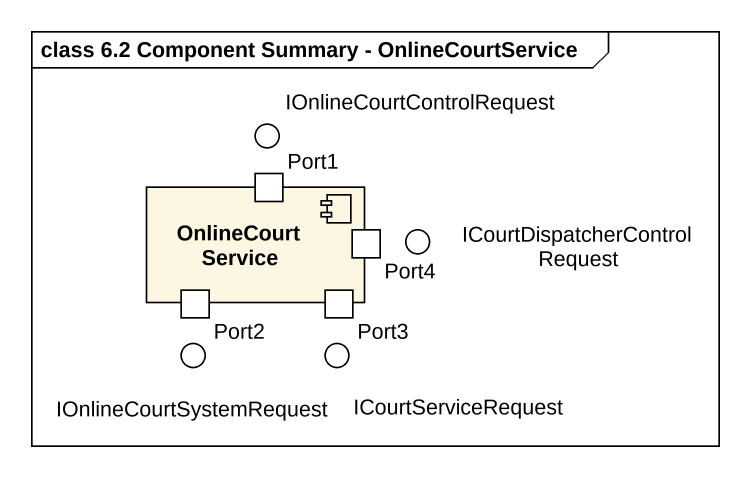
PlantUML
@startuml
mainframe class 6.2 Component Summary - OnlineCourtService
() IOnlineCourtControlRequest
component "OnlineCourt Service" as OnlineCourt_Service {
  port Port1
  port Port4
  port Port2
  port Port3
}
() "ICourtDispatcherControlRequest" as ICourtDispatcherControlReque
() IOnlineCourtSystemRequest
() ICourtServiceRequest
@enduml
